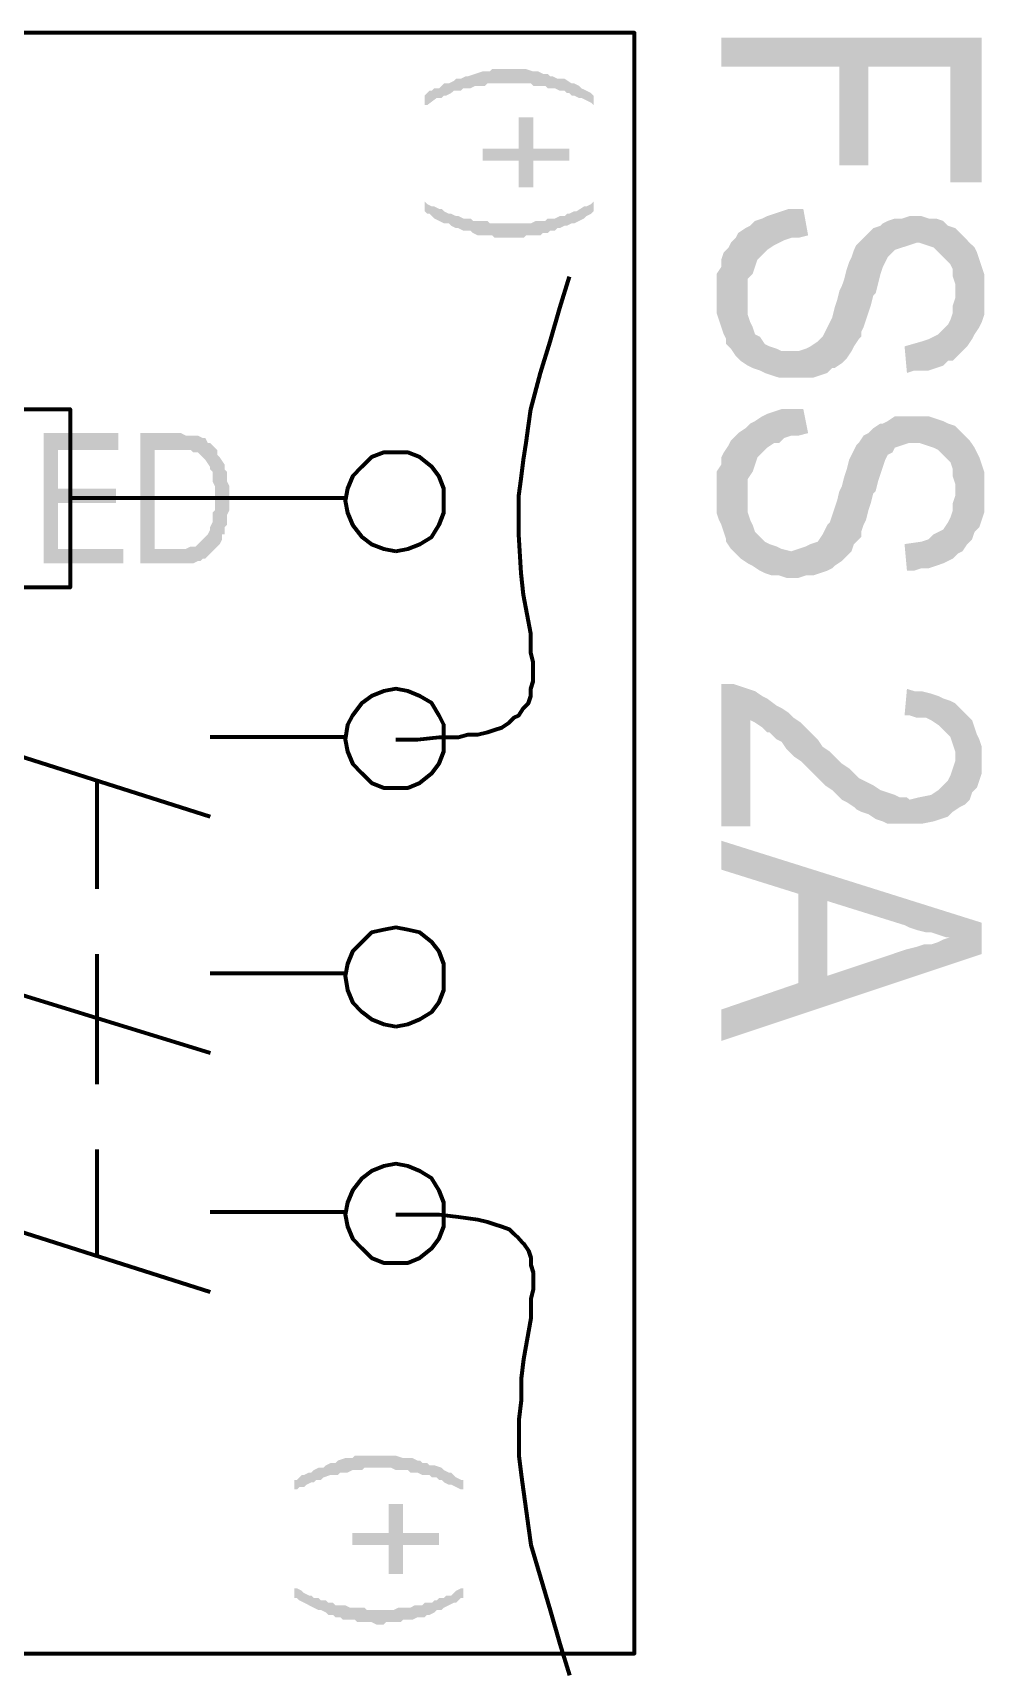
# Model space of a CAD drawing. Header units: inches. Extents: x -186 to 186, y -282 to 282.
# Drawn here: x 39.06 to 53.67, y 87.44 to 112.67 of the extents above; entities that cross this region are included whole.
import ezdxf

# ---------------------------------------------------------------- set-up
doc = ezdxf.new("R2010")
doc.units = ezdxf.units.IN
doc.header["$MEASUREMENT"] = 0
doc.layers.add('H', color=7, linetype='CONTINUOUS', lineweight=100)
doc.layers.add('P', color=250, linetype='CONTINUOUS', lineweight=100)

msp = doc.modelspace()

# ---------------------------------------------------------------- hatches: boundary and pattern name
at = {"layer": 'H', "linetype": 'Continuous'}
for points in [[(53.63, 110.37), (53.63, 112.593), (49.63, 112.593), (49.63, 112.148), (51.444, 112.148), (51.444, 110.63), (51.889, 110.63), (51.889, 112.148), (53.148, 112.148), (53.148, 110.37)], [(47.667, 111.556), (47.667, 111.704), (47.63, 111.741), (47.556, 111.778), (47.481, 111.815), (47.444, 111.852), (47.37, 111.889), (47.333, 111.889), (47.222, 111.963), (47.148, 111.963), (47.111, 111.963), (47.037, 112), (47, 112), (46.963, 112.037), (46.889, 112.037), (46.815, 112.074), (46.741, 112.074), (46.63, 112.111), (46.519, 112.111), (46.481, 112.111), (46.296, 112.111), (46.222, 112.111), (46.111, 112.111), (46.074, 112.074), (46, 112.074), (45.963, 112.074), (45.852, 112.037), (45.741, 112), (45.704, 112), (45.63, 111.963), (45.556, 111.963), (45.519, 111.926), (45.444, 111.889), (45.37, 111.889), (45.333, 111.852), (45.296, 111.815), (45.222, 111.815), (45.185, 111.778), (45.148, 111.778), (45.111, 111.741), (45.074, 111.704), (45.074, 111.556), (45.111, 111.556), (45.259, 111.667), (45.333, 111.667), (45.37, 111.704), (45.407, 111.704), (45.481, 111.741), (45.519, 111.778), (45.63, 111.778), (45.667, 111.815), (45.741, 111.815), (45.778, 111.815), (45.852, 111.852), (45.889, 111.852), (45.963, 111.852), (46, 111.852), (46.037, 111.889), (46.111, 111.889), (46.148, 111.889), (46.556, 111.889), (46.63, 111.889), (46.704, 111.889), (46.741, 111.852), (46.815, 111.852), (46.852, 111.852), (46.926, 111.852), (46.963, 111.815), (47.037, 111.815), (47.074, 111.815), (47.148, 111.778), (47.185, 111.778), (47.222, 111.778), (47.259, 111.741), (47.296, 111.741), (47.333, 111.704), (47.37, 111.704), (47.444, 111.667), (47.481, 111.667), (47.556, 111.63), (47.63, 111.593)], [(47.296, 110.704), (47.296, 110.889), (46.741, 110.889), (46.741, 111.37), (46.519, 111.37), (46.519, 110.889), (45.963, 110.889), (45.963, 110.704), (46.519, 110.704), (46.519, 110.296), (46.741, 110.296), (46.741, 110.704)], [(47.667, 109.926), (47.667, 110.074), (47.63, 110.037), (47.556, 110), (47.519, 110), (47.407, 109.926), (47.37, 109.926), (47.296, 109.889), (47.259, 109.889), (47.222, 109.852), (47.185, 109.852), (47.148, 109.852), (47.074, 109.815), (47.037, 109.815), (46.963, 109.815), (46.926, 109.778), (46.852, 109.778), (46.815, 109.778), (46.778, 109.778), (46.704, 109.741), (46.667, 109.741), (46.593, 109.741), (46.185, 109.741), (46.148, 109.741), (46.074, 109.741), (46.037, 109.778), (45.963, 109.778), (45.926, 109.778), (45.852, 109.778), (45.815, 109.778), (45.778, 109.815), (45.704, 109.815), (45.667, 109.815), (45.593, 109.852), (45.556, 109.852), (45.481, 109.889), (45.444, 109.889), (45.37, 109.926), (45.333, 109.963), (45.296, 109.963), (45.222, 110), (45.185, 110), (45.111, 110.037), (45.074, 110.074), (45.074, 109.926), (45.111, 109.889), (45.148, 109.889), (45.222, 109.815), (45.37, 109.741), (45.444, 109.741), (45.481, 109.704), (45.556, 109.667), (45.593, 109.667), (45.667, 109.63), (45.704, 109.63), (45.778, 109.63), (45.815, 109.593), (45.889, 109.556), (45.926, 109.556), (46, 109.556), (46.037, 109.556), (46.111, 109.556), (46.148, 109.519), (46.259, 109.519), (46.333, 109.519), (46.444, 109.519), (46.481, 109.519), (46.593, 109.519), (46.63, 109.556), (46.704, 109.556), (46.741, 109.556), (46.815, 109.556), (46.852, 109.556), (46.889, 109.593), (46.963, 109.593), (47, 109.63), (47.074, 109.63), (47.111, 109.667), (47.148, 109.667), (47.222, 109.704), (47.259, 109.704), (47.333, 109.741), (47.37, 109.741), (47.519, 109.815), (47.556, 109.852), (47.63, 109.889)], [(53.667, 108.667), (53.667, 108.852), (53.667, 108.963), (53.593, 109.185), (53.556, 109.296), (53.519, 109.37), (53.444, 109.444), (53.37, 109.519), (53.296, 109.593), (53.222, 109.667), (53.111, 109.704), (53.037, 109.778), (52.926, 109.815), (52.815, 109.815), (52.704, 109.852), (52.519, 109.852), (52.407, 109.815), (52.296, 109.815), (52.185, 109.778), (52.111, 109.741), (52.074, 109.704), (51.963, 109.667), (51.889, 109.593), (51.815, 109.519), (51.741, 109.444), (51.704, 109.407), (51.667, 109.333), (51.63, 109.222), (51.593, 109.148), (51.556, 109.037), (51.519, 108.889), (51.481, 108.778), (51.444, 108.704), (51.407, 108.556), (51.37, 108.444), (51.333, 108.296), (51.296, 108.222), (51.259, 108.148), (51.222, 108.074), (51.185, 108), (51.111, 107.926), (51, 107.852), (50.926, 107.815), (50.815, 107.778), (50.704, 107.778), (50.556, 107.778), (50.481, 107.815), (50.37, 107.852), (50.296, 107.889), (50.222, 108), (50.148, 108.037), (50.111, 108.148), (50.074, 108.222), (50.037, 108.333), (50.037, 108.481), (50.037, 108.593), (50, 109.667), (49.889, 109.593), (49.852, 109.519), (49.778, 109.444), (49.741, 109.37), (49.667, 109.296), (49.63, 109.185), (49.63, 109.074), (49.556, 108.963), (49.556, 108.852), (49.556, 108.741), (49.556, 108.481), (49.556, 108.37), (49.593, 108.259), (49.63, 108.148), (49.667, 108.037), (49.704, 107.963), (49.704, 107.889), (49.778, 107.815), (49.852, 107.704), (49.926, 107.63), (50.037, 107.556), (50.111, 107.519), (50.222, 107.481), (50.296, 107.444), (50.407, 107.407), (50.519, 107.37), (50.63, 107.37), (50.815, 107.37), (50.926, 107.37), (51.037, 107.37), (51.148, 107.407), (51.259, 107.444), (51.333, 107.519), (51.37, 107.519), (51.481, 107.593), (51.556, 107.667), (51.63, 107.778), (51.667, 107.852), (51.741, 107.963), (51.778, 108), (51.778, 108.074), (51.815, 108.148), (51.852, 108.259), (51.889, 108.37), (51.926, 108.481), (51.963, 108.63), (52, 108.667), (52.037, 108.815), (52.074, 108.963), (52.111, 109.074), (52.148, 109.148), (52.185, 109.222), (52.259, 109.296), (52.296, 109.333), (52.407, 109.37), (52.519, 109.407), (52.63, 109.444), (52.667, 109.444), (52.778, 109.407), (52.889, 109.37), (52.963, 109.296), (53.074, 109.185), (53.148, 109.111), (53.185, 109.037), (53.185, 108.926), (53.222, 108.815), (53.222, 108.667), (53.259, 107.704), (53.333, 107.778), (53.407, 107.852), (53.481, 107.963), (53.519, 108.037), (53.593, 108.148), (53.63, 108.222), (53.667, 108.333), (53.667, 108.444), (53.667, 108.556)], [(50.963, 109.556), (50.889, 109.963), (50.778, 109.963), (50.667, 109.963), (50.556, 109.926), (50.444, 109.889), (50.333, 109.852), (50.259, 109.815), (50.148, 109.778), (50.074, 109.704), (50, 109.667), (50.037, 108.593), (50.037, 108.667), (50.037, 108.778), (50.037, 108.889), (50.111, 108.963), (50.148, 109.074), (50.185, 109.185), (50.259, 109.259), (50.333, 109.333), (50.444, 109.407), (50.519, 109.444), (50.593, 109.481), (50.704, 109.519), (50.815, 109.519)], [(53.259, 107.704), (53.222, 108.667), (53.222, 108.593), (53.185, 108.481), (53.185, 108.37), (53.148, 108.259), (53.111, 108.185), (53.037, 108.111), (52.963, 108.037), (52.889, 108), (52.815, 107.963), (52.704, 107.926), (52.444, 107.852), (52.481, 107.444), (52.593, 107.481), (52.704, 107.481), (52.815, 107.481), (52.926, 107.519), (53.037, 107.556), (53.111, 107.63), (53.185, 107.63)], [(53.667, 105.63), (53.667, 105.815), (53.667, 105.926), (53.593, 106.148), (53.556, 106.222), (53.519, 106.296), (53.444, 106.407), (53.37, 106.481), (53.296, 106.556), (53.222, 106.63), (53.111, 106.667), (53.037, 106.704), (52.926, 106.741), (52.815, 106.778), (52.704, 106.778), (52.519, 106.778), (52.407, 106.778), (52.296, 106.778), (52.185, 106.704), (52.111, 106.667), (52.074, 106.667), (51.963, 106.593), (51.889, 106.519), (51.815, 106.481), (51.741, 106.37), (51.704, 106.333), (51.667, 106.259), (51.63, 106.185), (51.593, 106.111), (51.556, 105.963), (51.519, 105.852), (51.481, 105.704), (51.444, 105.63), (51.407, 105.481), (51.37, 105.37), (51.333, 105.259), (51.296, 105.148), (51.259, 105.111), (51.222, 105.037), (51.185, 104.963), (51.111, 104.852), (51, 104.815), (50.926, 104.778), (50.815, 104.741), (50.704, 104.704), (50.556, 104.741), (50.481, 104.778), (50.37, 104.815), (50.296, 104.852), (50.222, 104.926), (50.148, 105), (50.111, 105.111), (50.074, 105.185), (50.037, 105.296), (50.037, 105.407), (50.037, 105.519), (50, 106.593), (49.889, 106.519), (49.852, 106.481), (49.778, 106.407), (49.741, 106.333), (49.667, 106.222), (49.63, 106.148), (49.63, 106.037), (49.556, 105.926), (49.556, 105.815), (49.556, 105.704), (49.556, 105.407), (49.556, 105.296), (49.593, 105.185), (49.63, 105.111), (49.667, 105), (49.704, 104.889), (49.704, 104.852), (49.778, 104.741), (49.852, 104.667), (49.926, 104.593), (50.037, 104.519), (50.111, 104.481), (50.222, 104.407), (50.296, 104.37), (50.407, 104.333), (50.519, 104.333), (50.63, 104.296), (50.815, 104.296), (50.926, 104.333), (51.037, 104.333), (51.148, 104.37), (51.259, 104.407), (51.333, 104.444), (51.37, 104.481), (51.481, 104.556), (51.63, 104.704), (51.667, 104.815), (51.741, 104.889), (51.778, 104.926), (51.778, 105), (51.815, 105.111), (51.852, 105.185), (51.889, 105.333), (51.926, 105.444), (51.963, 105.593), (52, 105.63), (52.037, 105.778), (52.074, 105.889), (52.111, 106), (52.148, 106.111), (52.185, 106.185), (52.259, 106.222), (52.296, 106.296), (52.407, 106.333), (52.519, 106.37), (52.63, 106.37), (52.667, 106.37), (52.778, 106.333), (52.889, 106.296), (52.963, 106.259), (53.074, 106.148), (53.148, 106.074), (53.185, 105.963), (53.185, 105.852), (53.222, 105.741), (53.222, 105.63), (53.259, 104.667), (53.333, 104.704), (53.407, 104.815), (53.481, 104.889), (53.519, 105), (53.593, 105.074), (53.63, 105.185), (53.667, 105.296), (53.667, 105.37), (53.667, 105.519)], [(50.963, 106.519), (50.889, 106.889), (50.778, 106.889), (50.667, 106.889), (50.556, 106.889), (50.444, 106.852), (50.333, 106.815), (50.259, 106.778), (50.148, 106.704), (50.074, 106.667), (50, 106.593), (50.037, 105.519), (50.037, 105.593), (50.037, 105.704), (50.037, 105.815), (50.111, 105.926), (50.148, 106.037), (50.185, 106.148), (50.259, 106.222), (50.333, 106.296), (50.444, 106.37), (50.519, 106.37), (50.593, 106.444), (50.704, 106.481), (50.815, 106.481)], [(40.37, 106.519), (39.222, 106.519), (39.222, 104.519), (40.444, 104.519), (40.444, 104.741), (39.444, 104.741), (39.444, 105.444), (40.333, 105.444), (40.333, 105.667), (39.444, 105.667), (39.444, 106.259), (40.37, 106.259)], [(41.296, 106.519), (40.704, 106.519), (40.704, 104.519), (41.407, 104.519), (41.481, 104.519), (41.519, 104.519), (41.593, 104.556), (41.63, 104.556), (41.667, 104.593), (41.704, 104.593), (41.741, 104.63), (41.778, 104.667), (41.815, 104.704), (41.852, 104.741), (40.926, 104.741), (40.926, 106.259), (41.296, 106.259), (41.852, 106.296), (41.778, 106.37), (41.741, 106.37), (41.704, 106.444), (41.667, 106.444), (41.593, 106.481), (41.556, 106.481), (41.519, 106.481), (41.481, 106.481), (41.407, 106.481), (41.333, 106.519)], [(41.852, 106.296), (41.296, 106.259), (41.333, 106.259), (41.407, 106.259), (41.481, 106.259), (41.519, 106.222), (41.556, 106.222), (41.593, 106.222), (41.63, 106.185), (41.667, 106.148), (41.704, 106.111), (41.778, 106), (41.778, 105.963), (41.815, 105.926), (41.815, 105.852), (41.815, 105.815), (41.815, 105.778), (41.852, 105.704), (41.852, 105.593), (41.852, 105.519), (41.852, 105.481), (41.852, 105.407), (41.852, 105.333), (41.815, 105.296), (41.815, 105.222), (41.815, 105.185), (41.815, 105.148), (41.778, 105.074), (41.778, 105.037), (41.741, 104.963), (41.704, 104.926), (41.667, 104.889), (41.63, 104.852), (41.556, 104.778), (41.519, 104.778), (41.481, 104.778), (41.407, 104.741), (40.926, 104.741), (41.852, 104.741), (41.889, 104.778), (41.926, 104.815), (41.963, 104.889), (41.963, 104.963), (42, 104.963), (42, 105), (42, 105.074), (42.037, 105.111), (42.037, 105.148), (42.037, 105.222), (42.037, 105.259), (42.074, 105.333), (42.074, 105.704), (42.037, 105.778), (42.037, 105.815), (42.037, 105.889), (42.037, 105.926), (42, 105.963), (42, 106), (42, 106.037), (41.926, 106.148), (41.889, 106.185), (41.889, 106.259)], [(53.259, 104.667), (53.222, 105.63), (53.222, 105.556), (53.185, 105.444), (53.185, 105.333), (53.148, 105.222), (53.111, 105.148), (53.037, 105.037), (52.963, 105), (52.889, 104.963), (52.815, 104.889), (52.704, 104.852), (52.444, 104.815), (52.481, 104.407), (52.593, 104.407), (52.704, 104.444), (52.815, 104.444), (52.926, 104.481), (53.037, 104.519), (53.111, 104.556), (53.185, 104.593)], [(53.296, 100.778), (53.222, 101.519), (53.222, 101.481), (53.185, 101.37), (53.148, 101.259), (53.111, 101.185), (53.037, 101.111), (52.963, 101.037), (52.852, 100.963), (52.667, 100.926), (52.519, 100.889), (52.481, 100.926), (52.37, 100.926), (52.296, 100.963), (52.185, 101), (52.074, 101.037), (51.963, 101.111), (51.889, 101.148), (51.815, 101.185), (51.741, 101.222), (51.667, 101.296), (51.593, 101.37), (51.481, 101.444), (51.296, 101.63), (51.185, 101.704), (51.111, 101.815), (51.037, 101.889), (50.926, 102), (50.852, 102.074), (50.741, 102.148), (50.667, 102.222), (50.556, 102.296), (50.481, 102.333), (50.333, 102.444), (50.259, 102.481), (50.148, 102.556), (50.037, 102.593), (49.926, 102.63), (49.815, 102.667), (49.704, 102.667), (49.63, 102.667), (49.63, 100.481), (50.074, 100.481), (50.074, 102.111), (50.148, 102.074), (50.259, 102), (50.333, 101.926), (50.37, 101.926), (50.481, 101.815), (50.556, 101.778), (50.63, 101.667), (50.741, 101.556), (50.852, 101.481), (50.963, 101.37), (51.037, 101.296), (51.148, 101.185), (51.222, 101.111), (51.333, 101.037), (51.407, 100.963), (51.481, 100.889), (51.556, 100.852), (51.667, 100.778), (51.704, 100.741), (51.778, 100.704), (51.889, 100.667), (52, 100.593), (52.111, 100.556), (52.185, 100.519), (52.296, 100.519), (52.407, 100.519), (52.704, 100.519), (52.889, 100.556), (53, 100.593), (53.111, 100.63), (53.185, 100.704)], [(53.63, 101.519), (53.63, 101.593), (53.63, 101.704), (53.593, 101.815), (53.556, 101.889), (53.519, 102), (53.481, 102.111), (53.407, 102.185), (53.333, 102.259), (53.296, 102.296), (53.222, 102.37), (53.148, 102.407), (53.037, 102.444), (52.963, 102.481), (52.852, 102.519), (52.704, 102.556), (52.593, 102.556), (52.481, 102.593), (52.444, 102.185), (52.519, 102.185), (52.63, 102.148), (52.778, 102.148), (52.852, 102.111), (52.963, 102.037), (53, 102), (53.074, 101.926), (53.148, 101.852), (53.185, 101.741), (53.222, 101.63), (53.222, 101.519), (53.296, 100.778), (53.37, 100.815), (53.444, 100.889), (53.481, 101), (53.556, 101.074), (53.593, 101.185), (53.63, 101.296), (53.63, 101.407)], [(53.63, 98.519), (53.63, 99), (49.63, 100.259), (49.63, 99.815), (50.815, 99.444), (50.815, 98.074), (51.259, 99.333), (52.444, 98.963), (52.519, 98.926), (52.63, 98.889), (52.778, 98.852), (52.852, 98.852), (52.963, 98.815), (53.074, 98.778), (53.185, 98.778)], [(53.63, 98.519), (53.185, 98.778), (53.148, 98.778), (53.037, 98.741), (52.963, 98.704), (52.852, 98.667), (52.741, 98.667), (52.63, 98.63), (52.481, 98.593), (52.37, 98.556), (51.259, 98.185), (51.259, 99.333), (50.815, 98.074), (49.63, 97.667), (49.63, 97.185)], [(45.667, 90.296), (45.667, 90.444), (45.63, 90.444), (45.556, 90.481), (45.481, 90.556), (45.444, 90.556), (45.37, 90.593), (45.333, 90.63), (45.222, 90.667), (45.148, 90.667), (45.111, 90.704), (45.037, 90.704), (45, 90.741), (44.963, 90.741), (44.889, 90.778), (44.815, 90.778), (44.741, 90.778), (44.63, 90.815), (44.519, 90.815), (44.481, 90.815), (44.296, 90.815), (44.222, 90.815), (44.111, 90.815), (44.074, 90.815), (44, 90.815), (43.963, 90.778), (43.852, 90.778), (43.741, 90.741), (43.704, 90.704), (43.63, 90.704), (43.556, 90.667), (43.519, 90.63), (43.444, 90.63), (43.37, 90.593), (43.333, 90.556), (43.296, 90.556), (43.222, 90.519), (43.185, 90.519), (43.148, 90.481), (43.111, 90.444), (43.074, 90.444), (43.074, 90.296), (43.111, 90.296), (43.148, 90.333), (43.222, 90.333), (43.259, 90.37), (43.333, 90.407), (43.37, 90.407), (43.407, 90.444), (43.481, 90.444), (43.519, 90.481), (43.63, 90.519), (43.667, 90.519), (43.741, 90.519), (43.778, 90.556), (43.852, 90.556), (43.889, 90.556), (43.963, 90.593), (44, 90.593), (44.037, 90.593), (44.111, 90.593), (44.148, 90.63), (44.556, 90.63), (44.63, 90.593), (44.704, 90.593), (44.741, 90.593), (44.815, 90.593), (44.852, 90.556), (44.926, 90.556), (44.963, 90.556), (45.037, 90.519), (45.074, 90.519), (45.148, 90.519), (45.185, 90.481), (45.222, 90.481), (45.259, 90.481), (45.296, 90.444), (45.333, 90.444), (45.37, 90.407), (45.444, 90.37), (45.481, 90.37), (45.556, 90.333), (45.63, 90.296)], [(45.296, 89.444), (45.296, 89.63), (44.741, 89.63), (44.741, 90.074), (44.519, 90.074), (44.519, 89.63), (43.963, 89.63), (43.963, 89.444), (44.519, 89.444), (44.519, 89), (44.741, 89), (44.741, 89.444)], [(45.667, 88.63), (45.667, 88.778), (45.63, 88.778), (45.556, 88.741), (45.519, 88.704), (45.481, 88.667), (45.407, 88.667), (45.37, 88.63), (45.296, 88.63), (45.259, 88.593), (45.222, 88.593), (45.185, 88.556), (45.148, 88.556), (45.074, 88.556), (45.037, 88.519), (44.963, 88.519), (44.926, 88.519), (44.852, 88.481), (44.815, 88.481), (44.778, 88.481), (44.704, 88.481), (44.667, 88.481), (44.593, 88.444), (44.185, 88.444), (44.148, 88.481), (44.074, 88.481), (44.037, 88.481), (43.963, 88.481), (43.926, 88.481), (43.852, 88.519), (43.815, 88.519), (43.778, 88.519), (43.704, 88.519), (43.667, 88.556), (43.593, 88.556), (43.556, 88.593), (43.481, 88.593), (43.444, 88.63), (43.37, 88.63), (43.333, 88.667), (43.296, 88.667), (43.222, 88.704), (43.185, 88.741), (43.111, 88.778), (43.074, 88.778), (43.074, 88.63), (43.111, 88.63), (43.148, 88.593), (43.222, 88.556), (43.37, 88.481), (43.444, 88.444), (43.481, 88.444), (43.556, 88.407), (43.593, 88.37), (43.667, 88.37), (43.704, 88.333), (43.778, 88.333), (43.815, 88.296), (43.889, 88.296), (43.926, 88.296), (44, 88.296), (44.037, 88.259), (44.111, 88.259), (44.148, 88.259), (44.259, 88.259), (44.333, 88.222), (44.444, 88.222), (44.481, 88.259), (44.593, 88.259), (44.63, 88.259), (44.704, 88.259), (44.741, 88.296), (44.815, 88.296), (44.852, 88.296), (44.889, 88.296), (44.963, 88.333), (45.074, 88.333), (45.111, 88.37), (45.148, 88.37), (45.222, 88.407), (45.259, 88.444), (45.333, 88.444), (45.37, 88.481), (45.519, 88.556), (45.556, 88.556), (45.63, 88.63)]]:
    msp.add_hatch(color=0, dxfattribs=at).paths.add_polyline_path(points)

# ---------------------------------------------------------------- linework, layer by layer
at = {"layer": 'P', "color": 0, "linetype": 'Continuous'}
for points in [[(23.963, 87.778), (48.296, 87.778), (48.296, 112.667), (23.963, 112.667), (23.963, 87.778)], [(44.63, 101.815), (44.963, 101.815), (45.296, 101.852), (45.593, 101.852), (45.741, 101.889), (45.889, 101.889), (46.037, 101.926), (46.148, 101.963), (46.259, 102), (46.37, 102.074), (46.444, 102.148), (46.519, 102.185), (46.593, 102.296), (46.667, 102.37), (46.704, 102.481), (46.704, 102.593), (46.741, 102.704), (46.741, 103), (46.704, 103.148), (46.704, 103.444), (46.593, 104.037), (46.556, 104.37), (46.519, 104.963), (46.519, 105.556), (46.556, 105.815), (46.593, 106.111), (46.63, 106.37), (46.667, 106.63), (46.704, 106.889), (46.852, 107.444), (47, 107.926), (47.148, 108.444), (47.296, 108.926)], [(33.037, 106.889), (39.63, 106.889), (39.63, 104.148), (33.037, 104.148), (33.037, 106.889)], [(44.63, 104.704), (44.815, 104.741), (45, 104.815), (45.185, 104.926), (45.296, 105.111), (45.37, 105.296), (45.37, 105.481), (45.37, 105.667), (45.296, 105.852), (45.185, 106), (45, 106.148), (44.815, 106.222), (44.63, 106.222), (44.444, 106.222), (44.259, 106.148), (44.111, 106), (43.963, 105.852), (43.889, 105.667), (43.852, 105.481), (43.889, 105.296), (43.963, 105.111), (44.111, 104.926), (44.259, 104.815), (44.444, 104.741), (44.63, 104.704)], [(43.852, 105.519), (39.63, 105.519)], [(44.63, 101.074), (44.815, 101.074), (45, 101.148), (45.185, 101.296), (45.296, 101.444), (45.37, 101.63), (45.37, 101.815), (45.37, 102.037), (45.296, 102.185), (45.185, 102.37), (45, 102.481), (44.815, 102.556), (44.63, 102.593), (44.444, 102.556), (44.259, 102.481), (44.111, 102.37), (43.963, 102.185), (43.889, 102.037), (43.852, 101.815), (43.889, 101.63), (43.963, 101.444), (44.111, 101.296), (44.259, 101.148), (44.444, 101.074), (44.63, 101.074)], [(37.815, 101.889), (41.778, 100.63)], [(43.852, 101.852), (41.778, 101.852)], [(40.037, 101.185), (40.037, 99.519)], [(44.63, 97.407), (44.815, 97.444), (45, 97.519), (45.185, 97.63), (45.296, 97.778), (45.37, 97.963), (45.37, 98.185), (45.37, 98.37), (45.296, 98.556), (45.185, 98.704), (45, 98.852), (44.815, 98.889), (44.63, 98.926), (44.444, 98.889), (44.259, 98.852), (44.111, 98.704), (43.963, 98.556), (43.889, 98.37), (43.852, 98.185), (43.889, 97.963), (43.963, 97.778), (44.111, 97.63), (44.259, 97.519), (44.444, 97.444), (44.63, 97.407)], [(40.037, 98.519), (40.037, 96.519)], [(37.815, 98.222), (41.778, 97)], [(43.852, 98.222), (41.778, 98.222)], [(40.037, 95.519), (40.037, 93.889)], [(44.63, 93.778), (44.815, 93.778), (45, 93.852), (45.185, 94), (45.296, 94.148), (45.37, 94.333), (45.37, 94.519), (45.37, 94.704), (45.296, 94.889), (45.185, 95.074), (45, 95.185), (44.815, 95.259), (44.63, 95.296), (44.444, 95.259), (44.259, 95.185), (44.111, 95.074), (43.963, 94.889), (43.889, 94.704), (43.852, 94.519), (43.889, 94.333), (43.963, 94.148), (44.111, 94), (44.259, 93.852), (44.444, 93.778), (44.63, 93.778)], [(37.815, 94.593), (41.778, 93.333)], [(43.852, 94.556), (41.778, 94.556)], [(44.63, 94.519), (44.963, 94.519), (45.296, 94.519), (45.593, 94.481), (45.889, 94.444), (46.037, 94.407), (46.148, 94.37), (46.259, 94.333), (46.37, 94.296), (46.444, 94.222), (46.519, 94.148), (46.593, 94.074), (46.667, 93.963), (46.704, 93.852), (46.704, 93.741), (46.741, 93.63), (46.741, 93.37), (46.704, 93.222), (46.704, 92.926), (46.593, 92.296), (46.556, 92), (46.556, 91.667), (46.519, 91.37), (46.519, 90.815), (46.556, 90.519), (46.593, 90.259), (46.63, 89.963), (46.667, 89.704), (46.704, 89.444), (47, 88.444), (47.148, 87.926), (47.296, 87.444)]]:
    msp.add_lwpolyline(points, dxfattribs=at)

doc.saveas('drawing.dxf')
